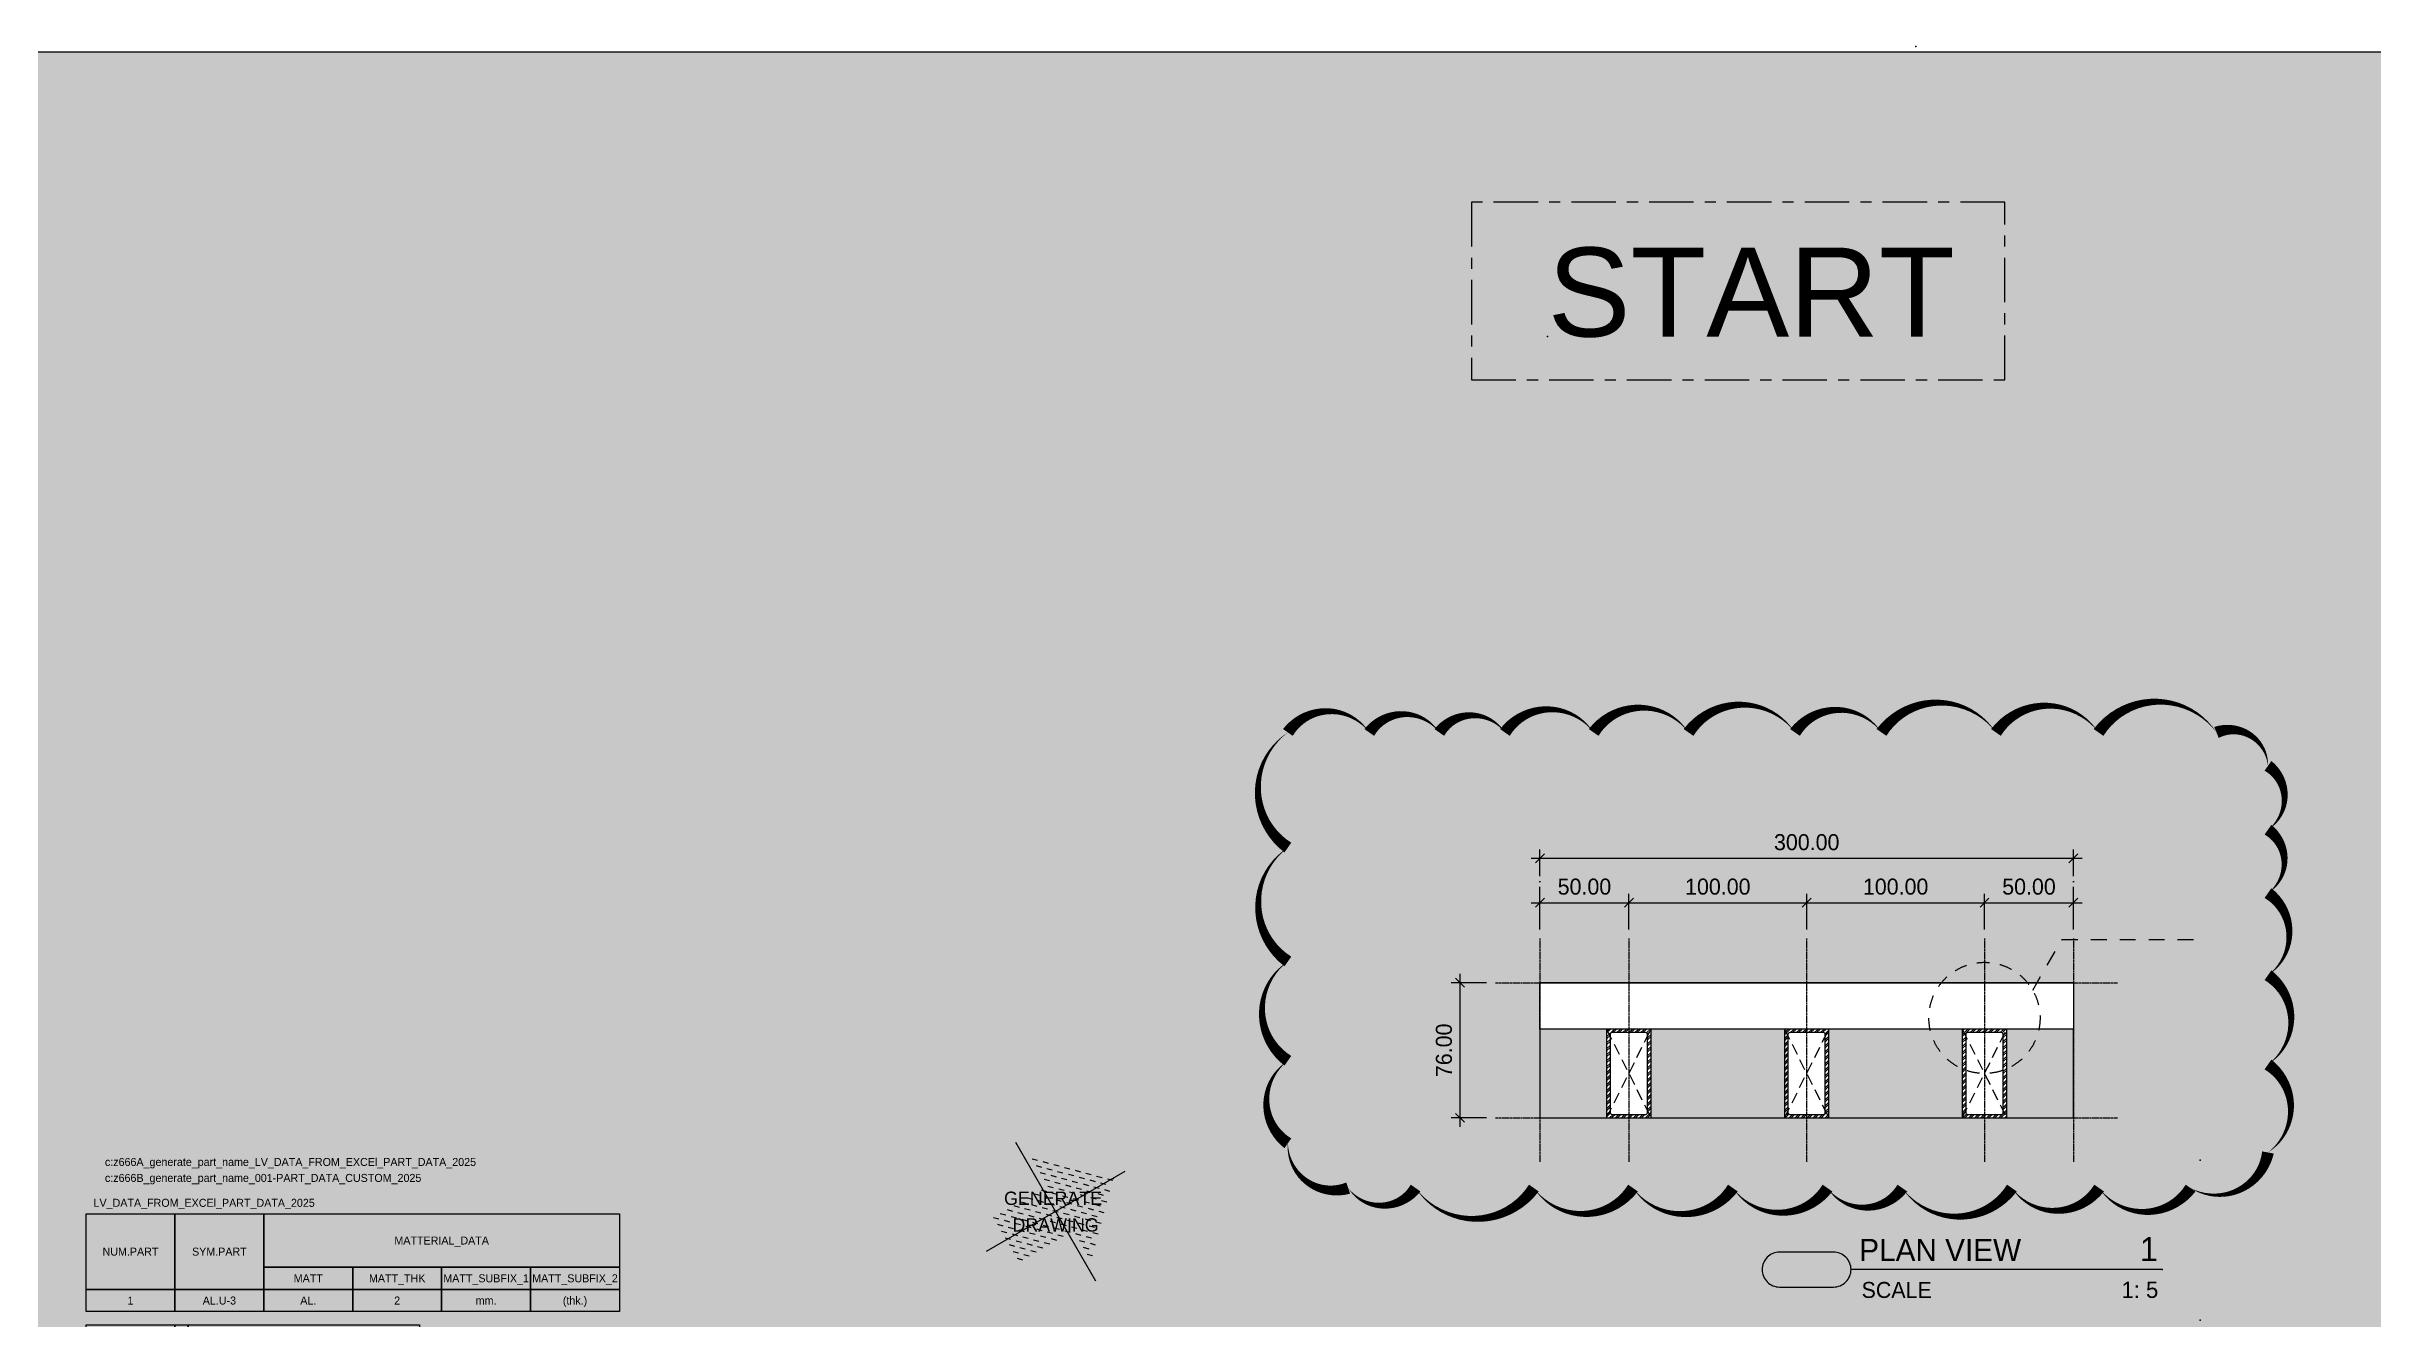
# Model space of a CAD drawing. Header units: millimetres. Extents: x -244126 to 368105, y -173968 to 259060.
# Drawn here: x 328081 to 341162, y 148242 to 155395 of the extents above; entities that cross this region are included whole.
import ezdxf
from ezdxf.enums import TextEntityAlignment as Align
from ezdxf.lldxf.tags import DXFTag

# ---------------------------------------------------------------- set-up
doc = ezdxf.new("R2010")
doc.units = ezdxf.units.MM
doc.header["$MEASUREMENT"] = 0
for name, pattern in [('005_GG_TA_LINE', [13.75, 5, -1.25, 1.25, -1.25, 5]), ('ACAD_ISO04W100', [30, 24, -3, 0, -3]), ('BORDER2', [22.225, 6.35, -3.175, 6.35, -3.175, 0, -3.175]), ('CENTER', [2, 1.25, -0.25, 0.25, -0.25]), ('HIDDEN', [9.525, 6.35, -3.175]), ('TA_GL_000.00010', [0.000275, 0.0001, -2.5e-05, 2.5e-05, -2.5e-05, 0.0001]), ('TA_HL_002.00', [13, 7.1, -5.9]), ('TA_HL_005.00000', [32.5, 17.75, -14.75])]:
    doc.linetypes.add(name, pattern=pattern)
for name, color, linetype in [('000 - D I M', 6, 'Continuous'), ('000 - GRID', 8, 'CENTER'), ('000 - H A T C H', 8, 'Continuous'), ('000 - H I D D E N', 7, 'Continuous'), ('000 - SYMBOL CON', 1, 'Continuous'), ('000 - T E X T', 4, 'Continuous'), ('000 - WIPEOUT', 250, 'Continuous'), ('001 - ASCESSORIES', 1, 'Continuous'), ('002 - STRUCTURAL STEEL', 4, 'Continuous'), ('A04_TUBE SERIES', 7, 'Continuous')]:
    doc.layers.add(name, color=color, linetype=linetype)
doc.styles.add('Cetury Gothic', font='GOTHIC.TTF')
doc.styles.add('CORDIA', font='cordia.shx')
doc.styles.add('MtXpl_BrowalliaUPC', font='BrowalliaUPC.ttf')
doc.styles.get("Standard").update_dxf_attribs({"font": 'arial.ttf'})
doc.styles.add('TA', font='Cordia New.ttf', dxfattribs={"height": 4.5})
tags = doc.linetypes.add('000-ADD-ATT', pattern='A,0.5,-0.3,["ADD-ATT",Standard,S=0.1,R=0,X=-0.2,Y=-0.05],-0.5', length=1.3).pattern_tags.tags
tags[6] = DXFTag(74, 10)
doc.dimstyles.new('DIM E-E', dxfattribs={"dimscale": 2, "dimtxt": 0.18, "dimasz": 0.1, "dimexe": 0.1, "dimexo": 0.1, "dimgap": 0.09, "dimtad": 1, "dimtoh": 1, "dimzin": 0, "dimdsep": 46, "dimtxsty": 'CORDIA', "dimblk": 'OBLIQUE', "dimcen": 0.1, "dimdle": 0.1, "dimclrd": 40, "dimclre": 140, "dimclrt": 3, "dimadec": 0, "dimazin": 0, "dimtfac": 1, "dimtix": 1, "dimtmove": 2, "dimatfit": 3, "dimfxl": 1, "dimtolj": 1, "dimtzin": 0, "dimarcsym": 0})
pattern_1 = [(45, (7e-15, 37.5), (-1.6838, 1.6838), []), (45, (1.1225, 37.5), (-1.6838, 1.6838), [])]

# ---------------------------------------------------------------- blocks, each defined once
blk = doc.blocks.new('*U3044')
at = {"layer": '002 - STRUCTURAL STEEL', "color": 0, "linetype": 'ByBlock'}
blk.add_lwpolyline([(0, 17), (20, 17), (20, 0), (0, 0)], close=True, dxfattribs=at)
blk = doc.blocks.new('*U4914')
at = {"layer": '002 - STRUCTURAL STEEL', "color": 0, "linetype": 'ByBlock'}
blk.add_lwpolyline([(0, 5), (20, 5), (20, 0), (0, 0)], close=True, dxfattribs=at)
blk = doc.blocks.new('*U72')
at = {"layer": '002 - STRUCTURAL STEEL', "color": 0, "linetype": 'ByBlock'}
blk.add_lwpolyline([(0, 12), (80, 12), (80, 0), (0, 0)], close=True, dxfattribs=at)
blk = doc.blocks.new('*U70')
at = {"layer": '002 - STRUCTURAL STEEL', "color": 0, "linetype": 'ByBlock'}
blk.add_lwpolyline([(0, 10), (20, 10), (20, 0), (0, 0)], close=True, dxfattribs=at)
blk = doc.blocks.new('*U71')
at = {"layer": '002 - STRUCTURAL STEEL', "color": 0, "linetype": 'ByBlock'}
blk.add_lwpolyline([(0, 12), (120, 12), (120, 0), (0, 0)], close=True, dxfattribs=at)
blk = doc.blocks.new('*U73')
at = {"layer": '002 - STRUCTURAL STEEL', "color": 0, "linetype": 'ByBlock'}
blk.add_lwpolyline([(0, 15), (20, 15), (20, 0), (0, 0)], close=True, dxfattribs=at)
blk = doc.blocks.new('*U68')
at = {"layer": '002 - STRUCTURAL STEEL', "color": 0, "linetype": 'ByBlock'}
blk.add_lwpolyline([(0, 5), (52, 5), (52, 0), (0, 0)], close=True, dxfattribs=at)
blk = doc.blocks.new('*U69')
at = {"layer": '002 - STRUCTURAL STEEL', "color": 0, "linetype": 'ByBlock'}
blk.add_lwpolyline([(0, 5), (3, 5), (3, 0), (0, 0)], close=True, dxfattribs=at)
blk = doc.blocks.new('*U74')
at = {"layer": '002 - STRUCTURAL STEEL', "color": 0, "linetype": 'ByBlock'}
blk.add_lwpolyline([(0, 5), (127, 5), (127, 0), (0, 0)], close=True, dxfattribs=at)
blk = doc.blocks.new('*U175')
at = {"layer": '002 - STRUCTURAL STEEL', "color": 0, "linetype": 'ByBlock'}
blk.add_lwpolyline([(0, 12), (200, 12), (200, 0), (0, 0)], close=True, dxfattribs=at)
blk = doc.blocks.new('*U4913')
at = {"layer": '002 - STRUCTURAL STEEL', "color": 0, "linetype": 'ByBlock'}
blk.add_lwpolyline([(0, 5), (40, 5), (40, 0), (0, 0)], close=True, dxfattribs=at)
blk = doc.blocks.new('LV_DATA_FROM_EXCEl_PART_DATA_2025')
at = {"color": 0}
for name, p in [('*U3044', (0, -17)), ('*U3044', (20, -17)), ('*U72', (40, -12)), ('*U4914', (40, -17)), ('*U4914', (60, -17)), ('*U4914', (80, -17)), ('*U4914', (100, -17)), ('*U4914', (0, -22)), ('*U4914', (20, -22)), ('*U4914', (40, -22)), ('*U4914', (60, -22)), ('*U4914', (80, -22)), ('*U4914', (100, -22)), ('*U70', (0, -35)), ('*U69', (20, -30)), ('*U68', (23, -30)), ('*U69', (20, -35)), ('*U68', (23, -35)), ('*U71', (0, -50)), ('*U4914', (0, -55)), ('*U4914', (20, -55)), ('*U4914', (40, -55)), ('*U4914', (60, -55)), ('*U4914', (80, -55)), ('*U4914', (100, -55)), ('*U4914', (0, -60)), ('*U4914', (20, -60)), ('*U4914', (40, -60)), ('*U4914', (60, -60)), ('*U4914', (80, -60)), ('*U4914', (100, -60)), ('*U73', (0, -78)), ('*U69', (20, -68)), ('*U69', (20, -73)), ('*U68', (23, -68)), ('*U68', (23, -73)), ('*U73', (75, -78)), ('*U69', (95, -68)), ('*U69', (95, -73)), ('*U68', (98, -68)), ('*U68', (98, -73)), ('*U69', (20, -78)), ('*U68', (23, -78)), ('*U69', (95, -78)), ('*U68', (98, -78)), ('*U175', (0, -93)), ('*U4914', (0, -98)), ('*U4914', (20, -98)), ('*U4914', (40, -98)), ('*U4913', (60, -98)), ('*U4914', (100, -98)), ('*U4914', (120, -98)), ('*U4914', (140, -98)), ('*U4914', (160, -98)), ('*U4914', (180, -98)), ('*U4914', (0, -103)), ('*U4914', (20, -103)), ('*U4914', (40, -103)), ('*U4913', (60, -103)), ('*U4914', (100, -103)), ('*U4914', (120, -103)), ('*U4914', (140, -103)), ('*U4914', (160, -103)), ('*U4914', (180, -103)), ('*U73', (0, -121)), ('*U69', (20, -111)), ('*U74', (23, -111)), ('*U69', (20, -116)), ('*U74', (23, -116)), ('*U69', (20, -121)), ('*U74', (23, -121))]:
    blk.add_blockref(name, p, dxfattribs=at)
at = {"color": 0, "style": 'TA'}
for s, p in [('MATTERIAL_DATA', (80, -6)), ('NUM.PART', (10, -8.5)), ('SYM.PART', (30, -8.5)), ('MATT', (50, -14.5)), ('MATT_THK', (70, -14.5)), ('MATT_SUBFIX_1', (90, -14.5)), ('MATT_SUBFIX_2', (110, -14.5)), ('MATTERIAL', (10, -28.5)), ('SHAPE', (10, -31.5)), ('MATTERIAL_SIZING', (60, -44)), ('PART-W1', (10, -52.5)), ('PART-H1', (30, -52.5)), ('PART-W2', (50, -52.5)), ('PART-W3', (70, -52.5)), ('PART-W4', (90, -52.5)), ('PART-LEN', (110, -52.5)), ('PART_CODE', (10, -70.5)), ('PART_NAME', (85, -70.5)), ('MATTERIAL_SPEC', (100, -87)), ('MATTERIAL', (10, -95.5)), ('SPEC', (30, -95.5)), ('THICKNESS', (50, -95.5)), ('BLANK_SIZE', (80, -95.5)), ('COLOR_1', (110, -95.5)), ('COLOR_2', (130, -95.5)), ('LENGTH_1', (150, -95.5)), ('LENGTH_2', (170, -95.5)), ('TOTAL_', (190, -95.5)), ('BLK_NAME', (10, -113.5))]:
    blk.add_text(s, height=1.8, dxfattribs=at).set_placement(p, align=Align.MIDDLE_CENTER)
at = {"color": 3, "char_height": 1.8, "attachment_point": 1, "style": 'TA'}
for s, insert, width in [('c:z666A_generate_part_name_LV_DATA_FROM_EXCEl_PART_DATA_2025', (4.25, 12.57), 88.6913), ('c:z666B_generate_part_name_001-PART_DATA_CUSTOM_2025', (4.25, 8.98), 76.3713), ('LV_DATA_FROM_EXCEl_PART_DATA_2025', (1.69, 3.38), 51.7354)]:
    blk.add_mtext(s, dxfattribs=dict(at, insert=insert, width=width))
at = {"color": 0, "style": 'TA'}
for tag, p in [('NUM.PART_VALUE', (10, -19.5)), ('NO.CODE', (30, -19.5)), ('MATT_VALUE', (50, -19.5)), ('MATT_THK_VALUE', (70, -19.5)), ('MATT_SUBFIX_1_VALUE', (90, -19.5)), ('MATT_SUBFIX_2_VALUE', (110, -19.5)), ('PART-W1_VALUE', (10, -57.5)), ('PART-H1_VALUE', (30, -57.5)), ('PART-W2_VALUE', (50, -57.5)), ('PART-W3_VALUE', (70, -57.5)), ('PART-W4_VALUE', (90, -57.5)), ('PART-LEN_VALUE', (110, -57.5))]:
    blk.add_attdef(tag, text='', height=1.8, dxfattribs=at).set_placement(p, align=Align.MIDDLE_CENTER)
for tag, p in [('MATTERIAL_SHPAE_VALUE_1', (23, -27.5)), ('MATTERIAL_SHPAE_VALUE_2', (23, -32.5)), ('CODE_VALUE_1', (23, -65.5)), ('PART_NAME_VALUE_1', (98, -65.5)), ('CODE_VALUE_2', (23, -70.5)), ('PART_NAME_VALUE_2', (98, -70.5)), ('PART_NAME_VALUE_3', (98, -75.5)), ('BLK_NAME_VAL_VALUE', (23, -108.5))]:
    blk.add_attdef(tag, text='', height=1.8, dxfattribs=at).set_placement(p, align=Align.MIDDLE_LEFT)
at = {"style": 'TA'}
for tag, p in [('MATTERIAL_VALUE_1', (10, -100.5)), ('SPEC_VALUE', (30, -100.5)), ('THICKNESS_VALUE', (50, -100.5)), ('BLANK_SIZE_VALUE', (80, -100.5)), ('COATING_VALUE_1', (110, -100.5)), ('COATING_VALUE_2', (130, -100.5)), ('LENGTH_VALUE', (150, -100.5)), ('LENGTH_VALUE_2', (170, -100.5)), ('TOTAL__VALUE', (190, -100.5))]:
    blk.add_attdef(tag, text='', height=1.8, dxfattribs=at).set_placement(p, align=Align.MIDDLE_CENTER)
blk = doc.blocks.new('*U4739')
at = {"color": 250}
blk.add_wipeout([(12.5, 0), (12.5, 50), (-12.5, 50), (-12.5, 0)], dxfattribs=at).dxf.layer = '000 - WIPEOUT'
at = {"layer": '000 - H I D D E N', "color": 8, "linetype": 'HIDDEN'}
for p, q in [((12.5, 0), (-12.5, 50)), ((12.5, 50), (-12.5, 0))]:
    blk.add_line(p, q, dxfattribs=at)
at = {"layer": '002 - STRUCTURAL STEEL', "color": 0}
blk.add_lwpolyline([(12.5, 0), (12.5, 50), (-12.5, 50), (-12.5, 0)], close=True, dxfattribs=at)
blk.add_lwpolyline([(10.5, 3), (10.5, 47, 0.414214), (9.5, 48), (-9.5, 48, 0.414214), (-10.5, 47), (-10.5, 3, 0.414214), (-9.5, 2), (9.5, 2, 0.414214)], format="xyb", close=True, dxfattribs=at)
at = {"layer": 'Defpoints', "color": 250}
blk.add_lwpolyline([(12.5, 0), (12.5, 50), (-12.5, 50), (-12.5, 0)], close=True, dxfattribs=at)
at = {"color": 250}
blk.add_wipeout([(12.5, 0), (12.5, 50), (-12.5, 50), (-12.5, 0)], dxfattribs=at).dxf.layer = '000 - WIPEOUT'
at = {"layer": '000 - H A T C H'}
h = blk.add_hatch(dxfattribs=at)
h.set_pattern_fill('ANSI32', color=256, scale=0.25)
h.set_pattern_definition(pattern_1)
h.paths.add_polyline_path([(12.5, 0), (12.5, 50), (-12.5, 50), (-12.5, 0)])
edge = h.paths.add_edge_path(flags=16)
edge.add_line((10.5, 3), (10.5, 47))
edge.add_arc((9.5, 47), 1, 360, 450)
edge.add_line((9.5, 48), (-9.5, 48))
edge.add_arc((-9.5, 47), 1, 90, 180)
edge.add_line((-10.5, 47), (-10.5, 3))
edge.add_arc((-9.5, 3), 1, 180, 270)
edge.add_line((-9.5, 2), (9.5, 2))
edge.add_arc((9.5, 3), 1, 270, 360)
at = {"layer": '000 - H I D D E N', "color": 8, "linetype": 'HIDDEN'}
for p, q in [((12.5, 0), (-12.5, 50)), ((12.5, 50), (-12.5, 0))]:
    blk.add_line(p, q, dxfattribs=at)
at = {"layer": '002 - STRUCTURAL STEEL', "color": 0}
blk.add_lwpolyline([(12.5, 0), (12.5, 50), (-12.5, 50), (-12.5, 0)], close=True, dxfattribs=at)
blk.add_lwpolyline([(10.5, 3), (10.5, 47, 0.414214), (9.5, 48), (-9.5, 48, 0.414214), (-10.5, 47), (-10.5, 3, 0.414214), (-9.5, 2), (9.5, 2, 0.414214)], format="xyb", close=True, dxfattribs=at)
at = {"layer": 'Defpoints', "color": 250}
blk.add_lwpolyline([(12.5, 0), (12.5, 50), (-12.5, 50), (-12.5, 0)], close=True, dxfattribs=at)
blk = doc.blocks.new('*U972')
at = {"color": 0}
blk.add_wipeout([(-150, 13), (150, 13), (150, -13), (-150, -13)], dxfattribs=at).dxf.layer = '000 - WIPEOUT'
at = {"layer": '002 - STRUCTURAL STEEL', "color": 0, "linetype": 'ByBlock'}
blk.add_lwpolyline([(-150, 13), (150, 13), (150, -13), (-150, -13)], close=True, dxfattribs=at)
blk = doc.blocks.new('*U4737')
at = {"color": 250}
blk.add_wipeout([(12.5, 0), (12.5, 50), (-12.5, 50), (-12.5, 0)], dxfattribs=at).dxf.layer = '000 - WIPEOUT'
at = {"layer": '000 - H I D D E N', "color": 8, "linetype": 'HIDDEN'}
for p, q in [((12.5, 0), (-12.5, 50)), ((12.5, 50), (-12.5, 0))]:
    blk.add_line(p, q, dxfattribs=at)
at = {"layer": '002 - STRUCTURAL STEEL', "color": 0}
blk.add_lwpolyline([(12.5, 0), (12.5, 50), (-12.5, 50), (-12.5, 0)], close=True, dxfattribs=at)
blk.add_lwpolyline([(10.5, 3), (10.5, 47, 0.414214), (9.5, 48), (-9.5, 48, 0.414214), (-10.5, 47), (-10.5, 3, 0.414214), (-9.5, 2), (9.5, 2, 0.414214)], format="xyb", close=True, dxfattribs=at)
at = {"layer": 'Defpoints', "color": 250}
blk.add_lwpolyline([(12.5, 0), (12.5, 50), (-12.5, 50), (-12.5, 0)], close=True, dxfattribs=at)
at = {"color": 250}
blk.add_wipeout([(12.5, 0), (12.5, 50), (-12.5, 50), (-12.5, 0)], dxfattribs=at).dxf.layer = '000 - WIPEOUT'
at = {"layer": '000 - H A T C H'}
h = blk.add_hatch(dxfattribs=at)
h.set_pattern_fill('ANSI32', color=256, scale=0.25)
h.set_pattern_definition(pattern_1)
h.paths.add_polyline_path([(12.5, 0), (12.5, 50), (-12.5, 50), (-12.5, 0)])
edge = h.paths.add_edge_path(flags=16)
edge.add_line((10.5, 3), (10.5, 47))
edge.add_arc((9.5, 47), 1, 360, 450)
edge.add_line((9.5, 48), (-9.5, 48))
edge.add_arc((-9.5, 47), 1, 90, 180)
edge.add_line((-10.5, 47), (-10.5, 3))
edge.add_arc((-9.5, 3), 1, 180, 270)
edge.add_line((-9.5, 2), (9.5, 2))
edge.add_arc((9.5, 3), 1, 270, 360)
at = {"layer": '000 - H I D D E N', "color": 8, "linetype": 'HIDDEN'}
for p, q in [((12.5, 0), (-12.5, 50)), ((12.5, 50), (-12.5, 0))]:
    blk.add_line(p, q, dxfattribs=at)
at = {"layer": '002 - STRUCTURAL STEEL', "color": 0}
blk.add_lwpolyline([(12.5, 0), (12.5, 50), (-12.5, 50), (-12.5, 0)], close=True, dxfattribs=at)
blk.add_lwpolyline([(10.5, 3), (10.5, 47, 0.414214), (9.5, 48), (-9.5, 48, 0.414214), (-10.5, 47), (-10.5, 3, 0.414214), (-9.5, 2), (9.5, 2, 0.414214)], format="xyb", close=True, dxfattribs=at)
at = {"layer": 'Defpoints', "color": 250}
blk.add_lwpolyline([(12.5, 0), (12.5, 50), (-12.5, 50), (-12.5, 0)], close=True, dxfattribs=at)
blk = doc.blocks.new('*U4738')
at = {"color": 250}
blk.add_wipeout([(12.5, 0), (12.5, 50), (-12.5, 50), (-12.5, 0)], dxfattribs=at).dxf.layer = '000 - WIPEOUT'
at = {"layer": '000 - H I D D E N', "color": 8, "linetype": 'HIDDEN'}
for p, q in [((12.5, 0), (-12.5, 50)), ((12.5, 50), (-12.5, 0))]:
    blk.add_line(p, q, dxfattribs=at)
at = {"layer": '002 - STRUCTURAL STEEL', "color": 0}
blk.add_lwpolyline([(12.5, 0), (12.5, 50), (-12.5, 50), (-12.5, 0)], close=True, dxfattribs=at)
blk.add_lwpolyline([(10.5, 3), (10.5, 47, 0.414214), (9.5, 48), (-9.5, 48, 0.414214), (-10.5, 47), (-10.5, 3, 0.414214), (-9.5, 2), (9.5, 2, 0.414214)], format="xyb", close=True, dxfattribs=at)
at = {"layer": 'Defpoints', "color": 250}
blk.add_lwpolyline([(12.5, 0), (12.5, 50), (-12.5, 50), (-12.5, 0)], close=True, dxfattribs=at)
at = {"color": 250}
blk.add_wipeout([(12.5, 0), (12.5, 50), (-12.5, 50), (-12.5, 0)], dxfattribs=at).dxf.layer = '000 - WIPEOUT'
at = {"layer": '000 - H A T C H'}
h = blk.add_hatch(dxfattribs=at)
h.set_pattern_fill('ANSI32', color=256, scale=0.25)
h.set_pattern_definition(pattern_1)
h.paths.add_polyline_path([(12.5, 0), (12.5, 50), (-12.5, 50), (-12.5, 0)])
edge = h.paths.add_edge_path(flags=16)
edge.add_line((10.5, 3), (10.5, 47))
edge.add_arc((9.5, 47), 1, 360, 450)
edge.add_line((9.5, 48), (-9.5, 48))
edge.add_arc((-9.5, 47), 1, 90, 180)
edge.add_line((-10.5, 47), (-10.5, 3))
edge.add_arc((-9.5, 3), 1, 180, 270)
edge.add_line((-9.5, 2), (9.5, 2))
edge.add_arc((9.5, 3), 1, 270, 360)
at = {"layer": '000 - H I D D E N', "color": 8, "linetype": 'HIDDEN'}
for p, q in [((12.5, 0), (-12.5, 50)), ((12.5, 50), (-12.5, 0))]:
    blk.add_line(p, q, dxfattribs=at)
at = {"layer": '002 - STRUCTURAL STEEL', "color": 0}
blk.add_lwpolyline([(12.5, 0), (12.5, 50), (-12.5, 50), (-12.5, 0)], close=True, dxfattribs=at)
blk.add_lwpolyline([(10.5, 3), (10.5, 47, 0.414214), (9.5, 48), (-9.5, 48, 0.414214), (-10.5, 47), (-10.5, 3, 0.414214), (-9.5, 2), (9.5, 2, 0.414214)], format="xyb", close=True, dxfattribs=at)
at = {"layer": 'Defpoints', "color": 250}
blk.add_lwpolyline([(12.5, 0), (12.5, 50), (-12.5, 50), (-12.5, 0)], close=True, dxfattribs=at)
blk = doc.blocks.new('_Oblique')
at = {"color": 0, "linetype": 'ByBlock', "lineweight": -2}
blk.add_line((-0.5, -0.5), (0.5, 0.5), dxfattribs=at)
blk = doc.blocks.new('*D4721')
at = {"layer": '000 - D I M', "color": 40, "lineweight": -2, "transparency": 16777216}
blk.add_line((283935.7, 141643.6), (283995.7, 141643.6), dxfattribs=at)
at = {"layer": '000 - D I M', "color": 140, "linetype": 'ACAD_ISO04W100', "lineweight": -2, "transparency": 16777216}
for p, q in [((283940.7, 141628.6), (283940.7, 141648.6)), ((283990.7, 141628.6), (283990.7, 141648.6))]:
    blk.add_line(p, q, dxfattribs=at)
at = {"layer": 'Defpoints', "color": 0, "transparency": 16777216}
for p in [(283990.7, 141643.6), (283940.7, 141623.6), (283990.7, 141623.6)]:
    blk.add_point(p, dxfattribs=at)
at = {"layer": '000 - D I M', "color": 40, "lineweight": -2, "transparency": 16777216, "xscale": 5, "yscale": 5, "zscale": 5, "rotation": 180}
blk.add_blockref('_Oblique', (283940.7, 141643.6), dxfattribs=at)
at = {"layer": '000 - D I M', "color": 40, "lineweight": -2, "transparency": 16777216, "xscale": 5, "yscale": 5, "zscale": 5}
blk.add_blockref('_Oblique', (283990.7, 141643.6), dxfattribs=at)
at = {"layer": '000 - D I M', "color": 3, "transparency": 16777216, "insert": (283965.7, 141652.6), "char_height": 9, "attachment_point": 5, "style": 'CORDIA'}
blk.add_mtext('\\A1;50.00', dxfattribs=at)
blk = doc.blocks.new('*D4722')
at = {"layer": '000 - D I M', "color": 40, "lineweight": -2, "transparency": 16777216}
blk.add_line((283985.7, 141643.6), (284095.7, 141643.6), dxfattribs=at)
at = {"layer": '000 - D I M', "color": 140, "linetype": 'ACAD_ISO04W100', "lineweight": -2, "transparency": 16777216}
for p, q in [((283990.7, 141628.6), (283990.7, 141648.6)), ((284090.7, 141628.6), (284090.7, 141648.6))]:
    blk.add_line(p, q, dxfattribs=at)
at = {"layer": 'Defpoints', "color": 0, "transparency": 16777216}
for p in [(284090.7, 141643.6), (283990.7, 141623.6), (284090.7, 141623.6)]:
    blk.add_point(p, dxfattribs=at)
at = {"layer": '000 - D I M', "color": 40, "lineweight": -2, "transparency": 16777216, "xscale": 5, "yscale": 5, "zscale": 5, "rotation": 180}
blk.add_blockref('_Oblique', (283990.7, 141643.6), dxfattribs=at)
at = {"layer": '000 - D I M', "color": 40, "lineweight": -2, "transparency": 16777216, "xscale": 5, "yscale": 5, "zscale": 5}
blk.add_blockref('_Oblique', (284090.7, 141643.6), dxfattribs=at)
at = {"layer": '000 - D I M', "color": 3, "transparency": 16777216, "insert": (284040.7, 141652.6), "char_height": 9, "attachment_point": 5, "style": 'CORDIA'}
blk.add_mtext('\\A1;100.00', dxfattribs=at)
blk = doc.blocks.new('*D4723')
at = {"layer": '000 - D I M', "color": 40, "lineweight": -2, "transparency": 16777216}
blk.add_line((284085.7, 141643.6), (284195.7, 141643.6), dxfattribs=at)
at = {"layer": '000 - D I M', "color": 140, "linetype": 'ACAD_ISO04W100', "lineweight": -2, "transparency": 16777216}
for p, q in [((284090.7, 141628.6), (284090.7, 141648.6)), ((284190.7, 141628.6), (284190.7, 141648.6))]:
    blk.add_line(p, q, dxfattribs=at)
at = {"layer": 'Defpoints', "color": 0, "transparency": 16777216}
for p in [(284190.7, 141643.6), (284090.7, 141623.6), (284190.7, 141623.6)]:
    blk.add_point(p, dxfattribs=at)
at = {"layer": '000 - D I M', "color": 40, "lineweight": -2, "transparency": 16777216, "xscale": 5, "yscale": 5, "zscale": 5, "rotation": 180}
blk.add_blockref('_Oblique', (284090.7, 141643.6), dxfattribs=at)
at = {"layer": '000 - D I M', "color": 40, "lineweight": -2, "transparency": 16777216, "xscale": 5, "yscale": 5, "zscale": 5}
blk.add_blockref('_Oblique', (284190.7, 141643.6), dxfattribs=at)
at = {"layer": '000 - D I M', "color": 3, "transparency": 16777216, "insert": (284140.7, 141652.6), "char_height": 9, "attachment_point": 5, "style": 'CORDIA'}
blk.add_mtext('\\A1;100.00', dxfattribs=at)
blk = doc.blocks.new('*D4724')
at = {"layer": '000 - D I M', "color": 40, "lineweight": -2, "transparency": 16777216}
blk.add_line((284185.7, 141643.6), (284245.7, 141643.6), dxfattribs=at)
at = {"layer": '000 - D I M', "color": 140, "linetype": 'ACAD_ISO04W100', "lineweight": -2, "transparency": 16777216}
for p, q in [((284190.7, 141628.6), (284190.7, 141648.6)), ((284240.7, 141628.6), (284240.7, 141648.6))]:
    blk.add_line(p, q, dxfattribs=at)
at = {"layer": 'Defpoints', "color": 0, "transparency": 16777216}
for p in [(284240.7, 141643.6), (284190.7, 141623.6), (284240.7, 141623.6)]:
    blk.add_point(p, dxfattribs=at)
at = {"layer": '000 - D I M', "color": 40, "lineweight": -2, "transparency": 16777216, "xscale": 5, "yscale": 5, "zscale": 5, "rotation": 180}
blk.add_blockref('_Oblique', (284190.7, 141643.6), dxfattribs=at)
at = {"layer": '000 - D I M', "color": 40, "lineweight": -2, "transparency": 16777216, "xscale": 5, "yscale": 5, "zscale": 5}
blk.add_blockref('_Oblique', (284240.7, 141643.6), dxfattribs=at)
at = {"layer": '000 - D I M', "color": 3, "transparency": 16777216, "insert": (284215.7, 141652.6), "char_height": 9, "attachment_point": 5, "style": 'CORDIA'}
blk.add_mtext('\\A1;50.00', dxfattribs=at)
blk = doc.blocks.new('*D4725')
at = {"layer": '000 - D I M', "color": 40, "lineweight": -2, "transparency": 16777216}
blk.add_line((283895.7, 141603.6), (283895.7, 141517.6), dxfattribs=at)
at = {"layer": '000 - D I M', "color": 140, "linetype": 'ACAD_ISO04W100', "lineweight": -2, "transparency": 16777216}
for p, q in [((283910.7, 141598.6), (283890.7, 141598.6)), ((283910.7, 141522.6), (283890.7, 141522.6))]:
    blk.add_line(p, q, dxfattribs=at)
at = {"layer": 'Defpoints', "color": 0, "transparency": 16777216}
for p in [(283915.7, 141598.6), (283895.7, 141522.6), (283915.7, 141522.6)]:
    blk.add_point(p, dxfattribs=at)
at = {"layer": '000 - D I M', "color": 40, "lineweight": -2, "transparency": 16777216, "xscale": 5, "yscale": 5, "zscale": 5}
for p, rotation in [((283895.7, 141598.6), 90), ((283895.7, 141522.6), 270)]:
    blk.add_blockref('_Oblique', p, dxfattribs=dict(at, rotation=rotation))
at = {"layer": '000 - D I M', "color": 3, "transparency": 16777216, "insert": (283886.7, 141560.6), "char_height": 9, "attachment_point": 5, "rotation": 90, "style": 'CORDIA'}
blk.add_mtext('\\A1;76.00', dxfattribs=at)
blk = doc.blocks.new('*D4726')
at = {"layer": '000 - D I M', "color": 40, "lineweight": -2, "transparency": 16777216}
blk.add_line((283935.7, 141668.6), (284245.7, 141668.6), dxfattribs=at)
at = {"layer": '000 - D I M', "color": 140, "linetype": 'ACAD_ISO04W100', "lineweight": -2, "transparency": 16777216}
for p, q in [((283940.7, 141628.6), (283940.7, 141673.6)), ((284240.7, 141628.6), (284240.7, 141673.6))]:
    blk.add_line(p, q, dxfattribs=at)
at = {"layer": 'Defpoints', "color": 0, "transparency": 16777216}
for p in [(284240.7, 141668.6), (283940.7, 141623.6), (284240.7, 141623.6)]:
    blk.add_point(p, dxfattribs=at)
at = {"layer": '000 - D I M', "color": 40, "lineweight": -2, "transparency": 16777216, "xscale": 5, "yscale": 5, "zscale": 5, "rotation": 180}
blk.add_blockref('_Oblique', (283940.7, 141668.6), dxfattribs=at)
at = {"layer": '000 - D I M', "color": 40, "lineweight": -2, "transparency": 16777216, "xscale": 5, "yscale": 5, "zscale": 5}
blk.add_blockref('_Oblique', (284240.7, 141668.6), dxfattribs=at)
at = {"layer": '000 - D I M', "color": 3, "transparency": 16777216, "insert": (284090.7, 141677.6), "char_height": 9, "attachment_point": 5, "style": 'CORDIA'}
blk.add_mtext('\\A1;300.00', dxfattribs=at)
blk = doc.blocks.new('*U864')
at = {"color": 4}
blk.add_line((-4.26, 5.7), (-39.26, 5.7), dxfattribs=at)
at = {"linetype": 'TA_GL_000.00010'}
blk.add_point((0, 18), dxfattribs=at)
for p in [(-4.26, 5.7), (0, 0)]:
    blk.add_point(p)
at = {"layer": '000 - SYMBOL CON', "color": 0, "linetype": 'ByBlock'}
blk.add_lwpolyline([(-47.3, 7.66, 0.414214), (-49.26, 5.7, 0.414214), (-47.3, 3.74), (-41.22, 3.74, 0.414214), (-39.26, 5.7, 0.414214), (-41.22, 7.66)], format="xyb", close=True, dxfattribs=at)
at = {"color": 4, "linetype": 'BORDER2', "style": 'Cetury Gothic'}
blk.add_text('SCALE', height=1.8, dxfattribs=at).set_placement((-38.07, 2.51))
at = {"color": 0, "style": 'TA'}
for tag, p in [('HEADING2', (-38.33, 10.65)), ('HEADING', (-38.33, 6.65))]:
    blk.add_attdef(tag, p, '', height=2.5, dxfattribs=at)
for tag, height, p in [('LO', 2.7, (-4.76, 6.65)), ('SC', 1.85, (-4.7, 2.51))]:
    blk.add_attdef(tag, text='', height=height, dxfattribs=at).set_placement(p, align=Align.RIGHT)
at = {"layer": '000 - T E X T', "color": 0, "style": 'MtXpl_BrowalliaUPC'}
blk.add_attdef('NO.CODE', text='', height=2, dxfattribs=at).set_placement((-44.26, 5.7), align=Align.MIDDLE_CENTER)
blk = doc.blocks.new('*U971')
at = {"color": 3}
blk.add_point((0, -76), dxfattribs=at)
at = {"layer": '000 - GRID', "color": 0, "linetype": 'ByBlock'}
blk.add_line((0, 25), (0, -101), dxfattribs=at)
at = {"layer": '000 - GRID', "color": 0}
blk.add_point((0, 0), dxfattribs=at)
at = {"style": 'TA', "flags": 1}
blk.add_attdef('LOCATION', (6, 6), '', height=4.5, dxfattribs=at)
blk = doc.blocks.new('*U548')
at = {"color": 3}
blk.add_point((0, -300), dxfattribs=at)
at = {"layer": '000 - GRID', "color": 0, "linetype": 'ByBlock'}
blk.add_line((0, 25), (0, -325), dxfattribs=at)
at = {"layer": '000 - GRID', "color": 0}
blk.add_point((0, 0), dxfattribs=at)
at = {"style": 'TA', "flags": 1}
blk.add_attdef('LOCATION', (6, 6), '', height=4.5, dxfattribs=at)
blk = doc.blocks.new('*U4715')
at = {"layer": '000 - H A T C H'}
h = blk.add_hatch(dxfattribs=at)
h.set_pattern_fill('DASH', color=8, scale=250, angle=-15)
h.paths.add_polyline_path([(94, -123), (194, -296), (323, 187), (-160, 316), (-60, 143), (-367, -35), (-214, -301)])
at = {"color": 250}
for p, q in [((-225, 390), (225, -390)), ((390, 225), (-390, -225))]:
    blk.add_line(p, q, dxfattribs=at)
at = {"color": 3}
blk.add_point((323, 187), dxfattribs=at)
at = {"color": 0, "style": 'TA'}
for tag, p in [('TAG1', (0, 75)), ('TAG2', (0, -75))]:
    blk.add_attdef(tag, text='', height=75, dxfattribs=at).set_placement(p, align=Align.MIDDLE_CENTER)
blk = doc.blocks.new('*U4701')
at = {"color": 0, "linetype": '005_GG_TA_LINE'}
blk.add_lwpolyline([(0, 0), (60, 0), (60, 20), (0, 20)], close=True, dxfattribs=at)
for p in [(50, 37.5), (8.58, 4.88)]:
    blk.add_point(p, dxfattribs=at)
blk.add_attdef('NAMEBLK', (8.58, 4.88), '', height=10, dxfattribs=at)
blk = doc.blocks.new('A$C3e381c7a')
at = {"layer": '000 - T E X T', "xscale": 5, "yscale": 5, "zscale": 5}
blk.add_blockref('*U864', (459.127, 530.521), dxfattribs=at).add_auto_attribs({'HEADING': 'PLAN VIEW', 'LO': '1', 'SC': '1: 5'})
at = {"layer": 'A04_TUBE SERIES', "color": 3, "rotation": 180}
blk.add_blockref('*U4739', (337.887, 694.303), dxfattribs=at)
at = {"layer": '000 - D I M', "color": 3}
for base, p1, p2, picture, middle in [((387.887, 790.303), (87.887, 745.303), (387.887, 745.303), '*D4726', (237.887, 799.303)), ((137.887, 765.303), (87.887, 745.303), (137.887, 745.303), '*D4721', (112.887, 774.303)), ((237.887, 765.303), (137.887, 745.303), (237.887, 745.303), '*D4722', (187.887, 774.303)), ((337.887, 765.303), (237.887, 745.303), (337.887, 745.303), '*D4723', (287.887, 774.303)), ((387.887, 765.303), (337.887, 745.303), (387.887, 745.303), '*D4724', (362.887, 774.303))]:
    dim = blk.add_linear_dim(base=base, p1=p1, p2=p2, dimstyle='DIM E-E', override={"dimscale": 50}, dxfattribs=at)
    dim.commit()
    dim.dimension.update_dxf_attribs({"geometry": picture, "text_midpoint": middle, "insert": (-283852.78, -140878.26)})
dim = blk.add_linear_dim(base=(42.887, 644.303), p1=(62.887, 720.303), p2=(62.887, 644.303), angle=90, dimstyle='DIM E-E', override={"dimscale": 50}, dxfattribs=at)
dim.commit()
dim.dimension.update_dxf_attribs({"geometry": '*D4725', "text_midpoint": (33.887, 682.303), "insert": (-283852.78, -140878.26)})
at = {"layer": 'A04_TUBE SERIES', "color": 3}
blk.add_lwpolyline([(87.887, 644.303), (387.887, 644.303), (387.887, 720.303), (87.887, 720.303)], close=True, dxfattribs=at)
at = {"layer": '001 - ASCESSORIES', "color": 1}
blk.add_blockref('*U972', (237.887, 707.303), dxfattribs=at)
at = {"layer": '000 - SYMBOL CON', "color": 2, "linetype": 'TA_HL_005.00000', "ltscale": 0.5}
blk.add_lwpolyline([(365.004, 716.12), (381.511, 744.712), (457.585, 744.712)], dxfattribs=at)
at = {"layer": '000 - SYMBOL CON', "color": 2, "linetype": 'TA_HL_002.00'}
blk.add_circle((337.887, 700.572), 31.259, dxfattribs=at)
at = {"layer": '000 - GRID'}
for p in [(87.887, 720.303), (337.887, 720.303), (387.887, 720.303)]:
    blk.add_blockref('*U971', p, dxfattribs=at)
at = {"layer": '000 - GRID', "rotation": 90}
blk.add_blockref('*U548', (87.887, 720.303), dxfattribs=at)
at = {"layer": 'A04_TUBE SERIES', "color": 3, "rotation": 180}
for name, p in [('*U4737', (137.887, 694.303)), ('*U4738', (237.887, 694.303))]:
    blk.add_blockref(name, p, dxfattribs=at)
at = {"layer": '000 - GRID'}
for p in [(137.887, 720.303), (237.887, 720.303)]:
    blk.add_blockref('*U971', p, dxfattribs=at)
at = {"layer": '000 - GRID', "rotation": 90}
blk.add_blockref('*U548', (87.887, 644.303), dxfattribs=at)
blk = doc.blocks.new('000 - MOCKUP_HELP')
at = {"color": 3, "linetype": '000-ADD-ATT', "ltscale": 300, "xscale": 10, "yscale": 10, "zscale": 10}
blk.add_blockref('A$C3e381c7a', (-1862.657, 9707.964), dxfattribs=at)
at = {"color": 3}
blk.add_blockref('*U4715', (-3707.637, 15624.26), dxfattribs=at).add_auto_attribs({'TAG1': 'GENERATE ', 'TAG2': 'DRAWING'})
at = {"color": 8, "linetype": 'TA_GL_000.00010'}
ref = blk.add_blockref('LV_DATA_FROM_EXCEl_PART_DATA_2025', (-9160.311, 15611.742), dxfattribs=dict(at, xscale=25, yscale=25, zscale=25))
ref.add_attrib('NUM.PART_VALUE', '1', dxfattribs={"color": 0, "height": 45, "style": 'TA'}).set_placement((-8910.311, 15124.242), align=Align.MIDDLE_CENTER)
ref.add_attrib('NO.CODE', 'AL.U-3', dxfattribs={"color": 0, "height": 45, "style": 'TA'}).set_placement((-8410.311, 15124.242), align=Align.MIDDLE_CENTER)
ref.add_attrib('MATT_VALUE', 'AL.', dxfattribs={"color": 0, "height": 45, "style": 'TA'}).set_placement((-7910.311, 15124.242), align=Align.MIDDLE_CENTER)
ref.add_attrib('MATT_THK_VALUE', '2', dxfattribs={"color": 0, "height": 45, "style": 'TA'}).set_placement((-7410.311, 15124.242), align=Align.MIDDLE_CENTER)
ref.add_attrib('MATT_SUBFIX_1_VALUE', 'mm.', dxfattribs={"color": 0, "height": 45, "style": 'TA'}).set_placement((-6910.311, 15124.242), align=Align.MIDDLE_CENTER)
ref.add_attrib('MATT_SUBFIX_2_VALUE', '(thk.)', dxfattribs={"color": 0, "height": 45, "style": 'TA'}).set_placement((-6410.311, 15124.242), align=Align.MIDDLE_CENTER)
ref.add_attrib('MATTERIAL_SHPAE_VALUE_1', 'V-SHAPED_', dxfattribs={"color": 0, "height": 45, "style": 'TA'}).set_placement((-8585.311, 14924.242), align=Align.MIDDLE_LEFT)
ref.add_attrib('MATTERIAL_SHPAE_VALUE_2', 'BRACKET_FITTING_', dxfattribs={"color": 0, "height": 45, "style": 'TA'}).set_placement((-8585.311, 14799.242), align=Align.MIDDLE_LEFT)
ref.add_attrib('PART-W1_VALUE', '50', dxfattribs={"color": 0, "height": 45, "style": 'TA'}).set_placement((-8910.311, 14174.242), align=Align.MIDDLE_CENTER)
ref.add_attrib('PART-H1_VALUE', '50', dxfattribs={"color": 0, "height": 45, "style": 'TA'}).set_placement((-8410.311, 14174.242), align=Align.MIDDLE_CENTER)
ref.add_attrib('PART-LEN_VALUE', '42.00', dxfattribs={"color": 0, "height": 45, "style": 'TA'}).set_placement((-6410.311, 14174.242), align=Align.MIDDLE_CENTER)
ref.add_attrib('CODE_VALUE_1', 'AL.V-SHAPED_BRACKET_FITTING_', dxfattribs={"color": 0, "height": 45, "style": 'TA'}).set_placement((-8585.311, 13974.242), align=Align.MIDDLE_LEFT)
ref.add_attrib('CODE_VALUE_2', '50x50mm._(L=42.00mm.)_', dxfattribs={"color": 0, "height": 45, "style": 'TA'}).set_placement((-8585.311, 13849.242), align=Align.MIDDLE_LEFT)
ref.add_attrib('PART_NAME_VALUE_1', 'AL.2mm.(thk.)_V-SHAPED_BRACKET_', dxfattribs={"color": 0, "height": 45, "style": 'TA'}).set_placement((-6710.311, 13974.242), align=Align.MIDDLE_LEFT)
ref.add_attrib('PART_NAME_VALUE_2', 'FITTING_50x50mm._(L=42.00mm.)_', dxfattribs={"color": 0, "height": 45, "style": 'TA'}).set_placement((-6710.311, 13849.242), align=Align.MIDDLE_LEFT)
ref.add_attrib('MATTERIAL_VALUE_1', 'AL.EXTRUSION', dxfattribs={"height": 45, "style": 'TA'}).set_placement((-8910.311, 13099.242), align=Align.MIDDLE_CENTER)
ref.add_attrib('SPEC_VALUE', '6063 T5', dxfattribs={"height": 45, "style": 'TA'}).set_placement((-8410.311, 13099.242), align=Align.MIDDLE_CENTER)
ref.add_attrib('THICKNESS_VALUE', '1.0mm.(thk.)', dxfattribs={"height": 45, "style": 'TA'}).set_placement((-7910.311, 13099.242), align=Align.MIDDLE_CENTER)
ref.add_attrib('BLANK_SIZE_VALUE', '330.14 x 468.78mm.', dxfattribs={"height": 45, "style": 'TA'}).set_placement((-7160.311, 13099.242), align=Align.MIDDLE_CENTER)
ref.add_attrib('COATING_VALUE_1', 'ALL_SIDE_PAINT', dxfattribs={"height": 45, "style": 'TA'}).set_placement((-6410.311, 13099.242), align=Align.MIDDLE_CENTER)
ref.add_attrib('COATING_VALUE_2', 'XXX', dxfattribs={"height": 45, "style": 'TA'}).set_placement((-5910.311, 13099.242), align=Align.MIDDLE_CENTER)
ref.add_attrib('BLK_NAME_VAL_VALUE', '000TYP_AL.2mm.(thk.)U45-CARRIER_BRACKET_FITTING_30x40x30mm.(L=325mm.)', dxfattribs={"color": 0, "height": 45, "style": 'TA'}).set_placement((-8585.311, 12899.242), align=Align.MIDDLE_LEFT)
at = {"layer": '001 - ASCESSORIES', "color": 3, "linetype": '005_GG_TA_LINE', "xscale": 50, "yscale": 50, "zscale": 50}
blk.add_blockref('*U4701', (-1369.413, 20301.5), dxfattribs=at).add_auto_attribs({'NAMEBLK': 'START'})
at = {"color": 3, "linetype": '000-ADD-ATT'}
blk.add_lwpolyline([(-2401.39, 18319.053, 0, 66.667, 0.52056705), (-2401.39, 17671.542, 0, 66.667, 0.52056705), (-2401.39, 17031.05, 0, 66.667, 0.52056705), (-2401.39, 16472.51, 0, 66.667, 0.52056705), (-2401.39, 16008.374, 0, 66.667, 0.52056705), (-2061.909, 15756.644, 0, 66.667, 0.52056705), (-1682.961, 15756.644, 0, 66.667, 0.52056705), (-1018.014, 15756.644, 0, 66.667, 0.52056705), (-460.237, 15756.644, 0, 66.667, 0.52056705), (101.426, 15756.644, 0, 66.667, 0.52056705), (633.404, 15756.644, 0, 66.667, 0.52056705), (1054.397, 15756.644, 0, 66.667, 0.52056705), (1670.596, 15756.644, 0, 66.667, 0.52056705), (2161.12, 15756.644, 0, 66.667, 0.52056705), (2675.418, 15756.644, 0, 66.667, 0.52056705), (3110.627, 15956.716, 0, 66.667, 0.52056705), (3110.627, 16451.513, 0, 66.667, 0.52056705), (3110.627, 16953.705, 0, 66.667, 0.52056705), (3110.627, 17415.735, 0, 66.667, 0.52056705), (3110.627, 17772.018, 0, 66.667, 0.52056705), (3110.627, 18131.231, 0, 66.667, 0.52056705), (2820.987, 18319.053, 0, 66.667, 0.52056705), (2157.698, 18319.053, 0, 66.667, 0.52056705), (1580.684, 18319.053, 0, 66.667, 0.52056705), (937.08, 18319.053, 0, 66.667, 0.52056705), (450.594, 18319.053, 0, 66.667, 0.52056705), (-148.016, 18319.053, 0, 66.667, 0.52056705), (-681.744, 18319.053, 0, 66.667, 0.52056705), (-1180.783, 18319.053, 0, 66.667, 0.52056705), (-1549.853, 18319.053, 0, 66.667, 0.52056705), (-1943.644, 18319.053, 0, 66.667, 0.52056705)], format="xyseb", close=True, dxfattribs=at)

msp = doc.modelspace()

# ---------------------------------------------------------------- hatches: boundary and pattern name
at = {"layer": '000 - H A T C H', "ltscale": 300}
h = msp.add_hatch(color=57, dxfattribs=at)
h.dxf.hatch_style = 1
h.paths.add_polyline_path([(318944.2057, 109313.34158), (368104.95157, 109313.34158), (368104.95157, 155362.74984), (318944.2057, 155362.74984)])

# ---------------------------------------------------------------- linework, layer by layer
at = {"color": 3, "ltscale": 300}
msp.add_lwpolyline([(318944.2057, 109313.34158), (368104.95157, 109313.34158), (368104.95157, 155362.74984), (318944.2057, 155362.74984)], close=True, dxfattribs=at)

# ---------------------------------------------------------------- next in the draw order: block references
at = {"color": 3, "linetype": '000-ADD-ATT', "ltscale": 300}
msp.add_blockref('000 - MOCKUP_HELP', (337463.48079, 133218.35158), dxfattribs=at)

doc.saveas('drawing.dxf')
